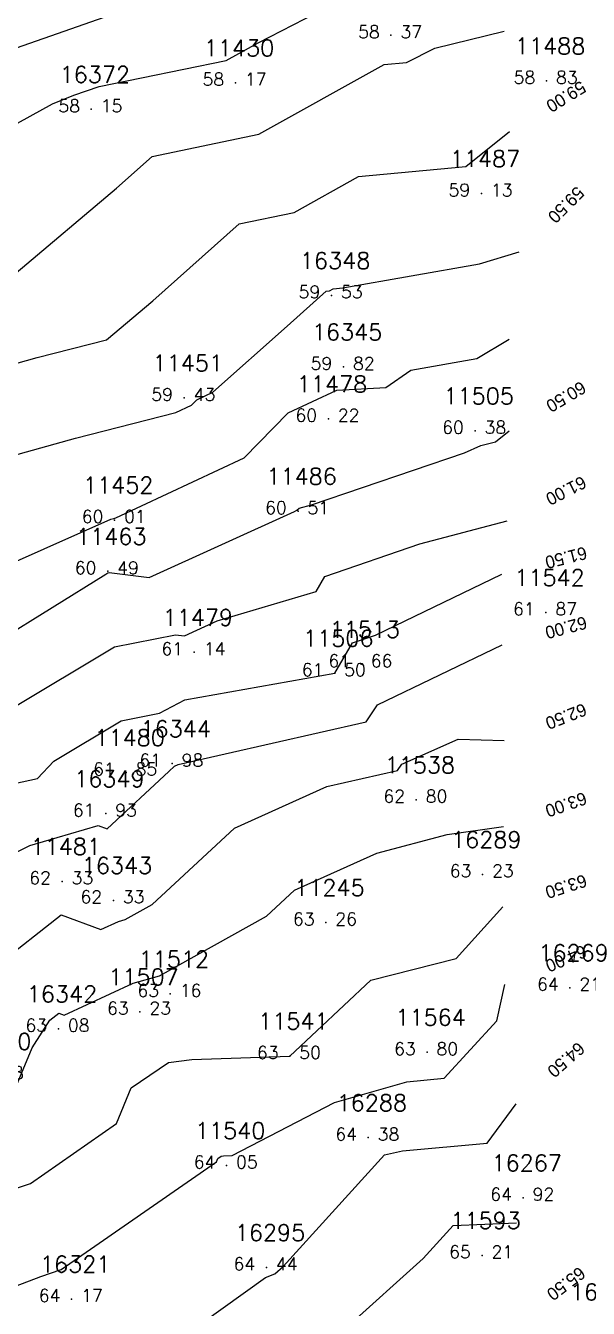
# Model space of a CAD drawing. Header units: millimetres. Extents: x 1412565 to 1412813, y 4931476 to 4931699.
# Drawn here: x 1412579.45 to 1412588.35, y 4931579.01 to 4931599.28 of the extents above; entities that cross this region are included whole.
import ezdxf
from ezdxf.enums import TextEntityAlignment as Align

# ---------------------------------------------------------------- set-up
doc = ezdxf.new("R2010")
doc.units = ezdxf.units.MM
for name, color, linetype in [('CIVIL', 50, 'Continuous'), ('CIVIL-DRAW', 80, 'Continuous'), ('CIVIL-NONAME', 130, 'Continuous'), ('CIVIL-TEXT', 240, 'Continuous'), ('CIVIL-Z', 50, 'Continuous'), ('Tcontours0', 7, 'Continuous'), ('Tcontours1', 7, 'Continuous'), ('Tcontours2', 7, 'Continuous')]:
    doc.layers.add(name, color=color, linetype=linetype)
doc.styles.add('CIVILCADMAIN', font='TXT.SHX')
doc.styles.add('MAVAT_HebTXT', font='hebtxt.shx')
doc.styles.get("Standard").update_dxf_attribs({"font": 'arial.ttf'})

# ---------------------------------------------------------------- blocks, each defined once
blk = doc.blocks.new('CIVIL-ZZ')
at = {"layer": 'CIVIL-DRAW'}
blk.add_point((0, 0), dxfattribs=at)
at = {"layer": 'CIVIL-NONAME'}
blk.add_attdef('NAME', text='', height=1.8, dxfattribs=at).set_placement((0, 2.1), align=Align.CENTER)
at = {"layer": 'CIVIL-TEXT', "flags": 8}
blk.add_attdef('TEXT', text='', height=2, dxfattribs=at).set_placement((0.2, -3.3), align=Align.CENTER)
at = {"layer": 'CIVIL-Z'}
blk.add_attdef('Z1', text='', height=1.6, dxfattribs=at).set_placement((-0.75, -0.225), align=Align.RIGHT)
blk.add_attdef('Z2', (0.75, -0.225), '', height=1.6, dxfattribs=at)

msp = doc.modelspace()

# ---------------------------------------------------------------- linework, layer by layer
at = {"layer": 'Tcontours0'}
for points, elevation in [([(1412577.678, 4931590.099), (1412580.8, 4931591.482), (1412580.848, 4931591.495), (1412580.879, 4931591.503), (1412582.91, 4931592.455), (1412583.605, 4931593.162), (1412584.372, 4931593.521), (1412585.149, 4931593.565), (1412585.545, 4931593.837), (1412586.59, 4931594.02), (1412587.1, 4931594.326)], 60), ([(1412584.52, 4931578.703), (1412585.74, 4931579.798), (1412586.215, 4931580.321), (1412587.214, 4931580.366)], 65)]:
    msp.add_lwpolyline(points, dxfattribs=dict(at, elevation=elevation))
at = {"layer": 'Tcontours1'}
for points, elevation in [([(1412578.66, 4931597.379), (1412579.878, 4931598.045), (1412580.217, 4931598.184), (1412580.613, 4931598.323), (1412582.625, 4931598.734), (1412583.132, 4931599.009), (1412584.424, 4931599.677)], 58), ([(1412577.487, 4931593.438), (1412579.634, 4931594.037), (1412580.733, 4931594.315), (1412581.466, 4931594.932), (1412582.831, 4931596.149), (1412583.698, 4931596.329), (1412584.719, 4931596.898), (1412586.415, 4931597.058), (1412587.105, 4931597.61)], 59), ([(1412579.212, 4931588.481), (1412580.859, 4931589.468), (1412581.825, 4931589.656), (1412581.964, 4931589.639), (1412582.484, 4931589.876), (1412584.047, 4931590.343), (1412584.186, 4931590.579), (1412585.688, 4931591.093), (1412587.065, 4931591.456)], 61), ([(1412572.093, 4931578.423), (1412573.422, 4931579.519), (1412573.965, 4931580.853), (1412574.054, 4931581.241), (1412574.306, 4931582.375), (1412576.099, 4931583.925), (1412576.536, 4931584.198), (1412576.713, 4931584.287), (1412576.972, 4931584.526), (1412578.025, 4931585.098), (1412578.15, 4931585.292), (1412578.634, 4931585.671), (1412579.079, 4931586.107), (1412579.517, 4931586.329), (1412580.599, 4931586.643), (1412580.741, 4931586.59), (1412581.717, 4931587.497), (1412581.808, 4931587.581), (1412581.864, 4931587.606), (1412584.836, 4931588.281), (1412585.019, 4931588.552), (1412586.986, 4931589.498)], 62), ([(1412574.595, 4931578.289), (1412575.308, 4931579.31), (1412575.672, 4931579.382), (1412576.266, 4931579.572), (1412576.904, 4931580.447), (1412577.405, 4931581.529), (1412577.352, 4931581.765), (1412577.654, 4931582.033), (1412578.303, 4931582.211), (1412578.74, 4931582.25), (1412579.046, 4931582.353), (1412579.309, 4931582.535), (1412579.554, 4931583.13), (1412579.835, 4931583.568), (1412579.976, 4931583.679), (1412580.063, 4931583.647), (1412581.153, 4931584.15), (1412581.567, 4931584.265), (1412583.261, 4931585.208), (1412583.706, 4931585.62), (1412585.008, 4931586.207), (1412586.118, 4931586.501), (1412587.009, 4931586.626)], 63), ([(1412578, 4931578.873), (1412579.693, 4931579.516), (1412580.015, 4931579.624), (1412582.472, 4931581.33), (1412582.493, 4931581.381), (1412582.546, 4931581.418), (1412582.58, 4931581.422), (1412582.721, 4931581.427), (1412584.335, 4931582.267), (1412585.479, 4931582.594), (1412586.071, 4931582.649), (1412586.902, 4931583.558), (1412587.032, 4931584.132)], 64)]:
    msp.add_lwpolyline(points, dxfattribs=dict(at, elevation=elevation))
at = {"layer": 'Tcontours2'}
for points, elevation in [([(1412565.135, 4931562.181), (1412565.182, 4931585.04), (1412565.204, 4931592.525), (1412565.318, 4931592.132), (1412565.385, 4931592.043), (1412565.868, 4931591.886), (1412565.885, 4931591.917), (1412565.953, 4931591.931), (1412566.362, 4931592.366), (1412567.349, 4931593.309), (1412568.969, 4931593.88), (1412570.212, 4931594.222), (1412570.327, 4931594.247), (1412570.393, 4931594.286), (1412572.37, 4931595.812), (1412572.503, 4931595.743), (1412573.11, 4931596.235), (1412573.884, 4931596.765), (1412574.532, 4931597.065), (1412577.1, 4931598.077), (1412577.84, 4931598.33), (1412579.308, 4931598.932), (1412581.024, 4931599.534)], 57.5), ([(1412579.305, 4931595.378), (1412580.892, 4931596.713), (1412581.454, 4931597.214), (1412583.139, 4931597.565), (1412585.125, 4931598.669), (1412585.475, 4931598.702), (1412585.925, 4931598.927), (1412587.018, 4931599.196)], 58.5), ([(1412577.777, 4931592.079), (1412580.241, 4931592.766), (1412581.827, 4931593.167), (1412582.077, 4931593.284), (1412582.162, 4931593.371), (1412582.412, 4931593.488), (1412583.591, 4931594.534), (1412584.207, 4931595.084), (1412584.256, 4931595.094), (1412584.314, 4931595.126), (1412584.468, 4931595.141), (1412586.63, 4931595.52), (1412587.259, 4931595.706)], 59.5), ([(1412578.172, 4931589.035), (1412580.72, 4931590.617), (1412580.752, 4931590.637), (1412580.771, 4931590.64), (1412581.406, 4931590.564), (1412583.702, 4931591.607), (1412583.743, 4931591.627), (1412583.777, 4931591.66), (1412583.975, 4931591.708), (1412586.391, 4931592.534), (1412586.65, 4931592.649), (1412586.882, 4931592.708), (1412587.097, 4931592.881)], 60.5), ([(1412569.063, 4931578.173), (1412570.643, 4931579.282), (1412572.944, 4931580.763), (1412573.151, 4931580.933), (1412573.172, 4931580.985), (1412573.175, 4931581), (1412573.749, 4931583.586), (1412573.996, 4931583.8), (1412576.619, 4931585.439), (1412577.597, 4931585.93), (1412578.041, 4931586.688), (1412578.74, 4931587.19), (1412579.639, 4931587.387), (1412579.9, 4931587.66), (1412580.965, 4931588.298), (1412581.572, 4931588.417), (1412581.97, 4931588.626), (1412584.34, 4931589.05), (1412584.621, 4931589.527), (1412584.985, 4931589.651), (1412586.982, 4931590.616)], 61.5), ([(1412573.78, 4931578.324), (1412575.01, 4931580.085), (1412575.481, 4931580.178), (1412575.447, 4931580.432), (1412575.211, 4931581.49), (1412577.024, 4931583.098), (1412577.756, 4931583.299), (1412578.539, 4931583.724), (1412578.993, 4931584.43), (1412580.016, 4931585.232), (1412580.643, 4931585), (1412580.919, 4931585.128), (1412581.024, 4931585.157), (1412581.454, 4931585.396), (1412582.757, 4931586.6), (1412584.218, 4931587.259), (1412585.332, 4931587.512), (1412585.401, 4931587.613), (1412586.291, 4931588.005), (1412587.022, 4931587.985)], 62.5), ([(1412576.931, 4931578.946), (1412578.053, 4931580.484), (1412578.261, 4931580.563), (1412579.531, 4931580.988), (1412580.891, 4931581.933), (1412581.122, 4931582.495), (1412581.711, 4931582.9), (1412582.08, 4931582.945), (1412583.63, 4931583), (1412584.911, 4931584.199), (1412586.263, 4931584.539), (1412587, 4931585.358)], 63.5), ([(1412580.922, 4931577.833), (1412583.248, 4931579.501), (1412583.395, 4931579.558), (1412583.526, 4931579.675), (1412585.13, 4931581.441), (1412585.414, 4931581.499), (1412586.75, 4931581.622), (1412587.212, 4931582.245)], 64.5)]:
    msp.add_lwpolyline(points, dxfattribs=dict(at, elevation=elevation))

# ---------------------------------------------------------------- block references
at = {"layer": 'CIVIL'}
ref = msp.add_blockref('CIVIL-ZZ', (1412585.23, 4931599.13, 58.37), dxfattribs=dict(at, xscale=0.2, yscale=0.2))
ref.add_attrib('Z2', '37', (1412585.38, 4931599.085), dxfattribs={"layer": 'CIVIL-Z', "height": 0.2, "style": 'CIVILCADMAIN'})
ref.add_attrib('Z1', '58', (1412584.71, 4931599.085), dxfattribs={"layer": 'CIVIL-Z', "height": 0.2, "style": 'CIVILCADMAIN'})
ref.add_attrib('NAME', '11450', (1412584.73, 4931599.55), dxfattribs={"layer": 'CIVIL-NONAME', "height": 0.26, "style": 'CIVILCADMAIN'})
ref = msp.add_blockref('CIVIL-ZZ', (1412582.77, 4931598.38, 58.17), dxfattribs=dict(at, xscale=0.2, yscale=0.2))
ref.add_attrib('Z2', '17', (1412582.92, 4931598.335), dxfattribs={"layer": 'CIVIL-Z', "height": 0.2, "style": 'CIVILCADMAIN'})
ref.add_attrib('Z1', '58', (1412582.25, 4931598.335), dxfattribs={"layer": 'CIVIL-Z', "height": 0.2, "style": 'CIVILCADMAIN'})
ref.add_attrib('NAME', '11430', (1412582.27, 4931598.8), dxfattribs={"layer": 'CIVIL-NONAME', "height": 0.26, "style": 'CIVILCADMAIN'})
ref = msp.add_blockref('CIVIL-ZZ', (1412587.69, 4931598.41, 58.83), dxfattribs=dict(at, xscale=0.2, yscale=0.2))
ref.add_attrib('Z2', '83', (1412587.84, 4931598.365), dxfattribs={"layer": 'CIVIL-Z', "height": 0.2, "style": 'CIVILCADMAIN'})
ref.add_attrib('Z1', '58', (1412587.17, 4931598.365), dxfattribs={"layer": 'CIVIL-Z', "height": 0.2, "style": 'CIVILCADMAIN'})
ref.add_attrib('NAME', '11488', (1412587.19, 4931598.83), dxfattribs={"layer": 'CIVIL-NONAME', "height": 0.26, "style": 'CIVILCADMAIN'})
ref = msp.add_blockref('CIVIL-ZZ', (1412580.49, 4931597.96, 58.15), dxfattribs=dict(at, xscale=0.2, yscale=0.2))
ref.add_attrib('Z2', '15', (1412580.64, 4931597.915), dxfattribs={"layer": 'CIVIL-Z', "height": 0.2, "style": 'CIVILCADMAIN'})
ref.add_attrib('Z1', '58', (1412579.97, 4931597.915), dxfattribs={"layer": 'CIVIL-Z', "height": 0.2, "style": 'CIVILCADMAIN'})
ref.add_attrib('NAME', '16372', (1412579.99, 4931598.38), dxfattribs={"layer": 'CIVIL-NONAME', "height": 0.26, "style": 'CIVILCADMAIN'})
ref = msp.add_blockref('CIVIL-ZZ', (1412586.66, 4931596.63, 59.13), dxfattribs=dict(at, xscale=0.2, yscale=0.2))
ref.add_attrib('Z2', '13', (1412586.81, 4931596.585), dxfattribs={"layer": 'CIVIL-Z', "height": 0.2, "style": 'CIVILCADMAIN'})
ref.add_attrib('Z1', '59', (1412586.14, 4931596.585), dxfattribs={"layer": 'CIVIL-Z', "height": 0.2, "style": 'CIVILCADMAIN'})
ref.add_attrib('NAME', '11487', (1412586.16, 4931597.05), dxfattribs={"layer": 'CIVIL-NONAME', "height": 0.26, "style": 'CIVILCADMAIN'})
ref = msp.add_blockref('CIVIL-ZZ', (1412584.29, 4931595.02, 59.53), dxfattribs=dict(at, xscale=0.2, yscale=0.2))
ref.add_attrib('Z2', '53', (1412584.44, 4931594.975), dxfattribs={"layer": 'CIVIL-Z', "height": 0.2, "style": 'CIVILCADMAIN'})
ref.add_attrib('Z1', '59', (1412583.77, 4931594.975), dxfattribs={"layer": 'CIVIL-Z', "height": 0.2, "style": 'CIVILCADMAIN'})
ref.add_attrib('NAME', '16348', (1412583.79, 4931595.44), dxfattribs={"layer": 'CIVIL-NONAME', "height": 0.26, "style": 'CIVILCADMAIN'})
ref = msp.add_blockref('CIVIL-ZZ', (1412584.48, 4931593.89, 59.82), dxfattribs=dict(at, xscale=0.2, yscale=0.2))
ref.add_attrib('Z2', '82', (1412584.63, 4931593.845), dxfattribs={"layer": 'CIVIL-Z', "height": 0.2, "style": 'CIVILCADMAIN'})
ref.add_attrib('Z1', '59', (1412583.96, 4931593.845), dxfattribs={"layer": 'CIVIL-Z', "height": 0.2, "style": 'CIVILCADMAIN'})
ref.add_attrib('NAME', '16345', (1412583.98, 4931594.31), dxfattribs={"layer": 'CIVIL-NONAME', "height": 0.26, "style": 'CIVILCADMAIN'})
ref = msp.add_blockref('CIVIL-ZZ', (1412581.96, 4931593.4, 59.43), dxfattribs=dict(at, xscale=0.2, yscale=0.2))
ref.add_attrib('Z2', '43', (1412582.11, 4931593.355), dxfattribs={"layer": 'CIVIL-Z', "height": 0.2, "style": 'CIVILCADMAIN'})
ref.add_attrib('Z1', '59', (1412581.44, 4931593.355), dxfattribs={"layer": 'CIVIL-Z', "height": 0.2, "style": 'CIVILCADMAIN'})
ref.add_attrib('NAME', '11451', (1412581.46, 4931593.82), dxfattribs={"layer": 'CIVIL-NONAME', "height": 0.26, "style": 'CIVILCADMAIN'})
ref = msp.add_blockref('CIVIL-ZZ', (1412584.24, 4931593.07, 60.22), dxfattribs=dict(at, xscale=0.2, yscale=0.2))
ref.add_attrib('Z2', '22', (1412584.39, 4931593.025), dxfattribs={"layer": 'CIVIL-Z', "height": 0.2, "style": 'CIVILCADMAIN'})
ref.add_attrib('Z1', '60', (1412583.72, 4931593.025), dxfattribs={"layer": 'CIVIL-Z', "height": 0.2, "style": 'CIVILCADMAIN'})
ref.add_attrib('NAME', '11478', (1412583.74, 4931593.49), dxfattribs={"layer": 'CIVIL-NONAME', "height": 0.26, "style": 'CIVILCADMAIN'})
ref = msp.add_blockref('CIVIL-ZZ', (1412586.56, 4931592.88, 60.38), dxfattribs=dict(at, xscale=0.2, yscale=0.2))
ref.add_attrib('Z2', '38', (1412586.71, 4931592.835), dxfattribs={"layer": 'CIVIL-Z', "height": 0.2, "style": 'CIVILCADMAIN'})
ref.add_attrib('Z1', '60', (1412586.04, 4931592.835), dxfattribs={"layer": 'CIVIL-Z', "height": 0.2, "style": 'CIVILCADMAIN'})
ref.add_attrib('NAME', '11505', (1412586.06, 4931593.3), dxfattribs={"layer": 'CIVIL-NONAME', "height": 0.26, "style": 'CIVILCADMAIN'})
ref = msp.add_blockref('CIVIL-ZZ', (1412583.76, 4931591.61, 60.51), dxfattribs=dict(at, xscale=0.2, yscale=0.2))
ref.add_attrib('Z2', '51', (1412583.91, 4931591.565), dxfattribs={"layer": 'CIVIL-Z', "height": 0.2, "style": 'CIVILCADMAIN'})
ref.add_attrib('Z1', '60', (1412583.24, 4931591.565), dxfattribs={"layer": 'CIVIL-Z', "height": 0.2, "style": 'CIVILCADMAIN'})
ref.add_attrib('NAME', '11486', (1412583.26, 4931592.03), dxfattribs={"layer": 'CIVIL-NONAME', "height": 0.26, "style": 'CIVILCADMAIN'})
ref = msp.add_blockref('CIVIL-ZZ', (1412580.86, 4931591.47, 60.01), dxfattribs=dict(at, xscale=0.2, yscale=0.2))
ref.add_attrib('Z2', '01', (1412581.01, 4931591.425), dxfattribs={"layer": 'CIVIL-Z', "height": 0.2, "style": 'CIVILCADMAIN'})
ref.add_attrib('Z1', '60', (1412580.34, 4931591.425), dxfattribs={"layer": 'CIVIL-Z', "height": 0.2, "style": 'CIVILCADMAIN'})
ref.add_attrib('NAME', '11452', (1412580.36, 4931591.89), dxfattribs={"layer": 'CIVIL-NONAME', "height": 0.26, "style": 'CIVILCADMAIN'})
ref = msp.add_blockref('CIVIL-ZZ', (1412580.75, 4931590.66, 60.49), dxfattribs=dict(at, xscale=0.2, yscale=0.2))
ref.add_attrib('Z2', '49', (1412580.9, 4931590.615), dxfattribs={"layer": 'CIVIL-Z', "height": 0.2, "style": 'CIVILCADMAIN'})
ref.add_attrib('Z1', '60', (1412580.23, 4931590.615), dxfattribs={"layer": 'CIVIL-Z', "height": 0.2, "style": 'CIVILCADMAIN'})
ref.add_attrib('NAME', '11463', (1412580.25, 4931591.08), dxfattribs={"layer": 'CIVIL-NONAME', "height": 0.26, "style": 'CIVILCADMAIN'})
ref = msp.add_blockref('CIVIL-ZZ', (1412587.68, 4931590.01, 61.87), dxfattribs=dict(at, xscale=0.2, yscale=0.2))
ref.add_attrib('Z2', '87', (1412587.83, 4931589.965), dxfattribs={"layer": 'CIVIL-Z', "height": 0.2, "style": 'CIVILCADMAIN'})
ref.add_attrib('Z1', '61', (1412587.16, 4931589.965), dxfattribs={"layer": 'CIVIL-Z', "height": 0.2, "style": 'CIVILCADMAIN'})
ref.add_attrib('NAME', '11542', (1412587.18, 4931590.43), dxfattribs={"layer": 'CIVIL-NONAME', "height": 0.26, "style": 'CIVILCADMAIN'})
ref = msp.add_blockref('CIVIL-ZZ', (1412582.12, 4931589.38, 61.14), dxfattribs=dict(at, xscale=0.2, yscale=0.2))
ref.add_attrib('Z2', '14', (1412582.27, 4931589.335), dxfattribs={"layer": 'CIVIL-Z', "height": 0.2, "style": 'CIVILCADMAIN'})
ref.add_attrib('Z1', '61', (1412581.6, 4931589.335), dxfattribs={"layer": 'CIVIL-Z', "height": 0.2, "style": 'CIVILCADMAIN'})
ref.add_attrib('NAME', '11479', (1412581.62, 4931589.8), dxfattribs={"layer": 'CIVIL-NONAME', "height": 0.26, "style": 'CIVILCADMAIN'})
ref = msp.add_blockref('CIVIL-ZZ', (1412584.76, 4931589.19, 61.66), dxfattribs=dict(at, xscale=0.2, yscale=0.2))
ref.add_attrib('Z2', '66', (1412584.91, 4931589.145), dxfattribs={"layer": 'CIVIL-Z', "height": 0.2, "style": 'CIVILCADMAIN'})
ref.add_attrib('Z1', '61', (1412584.24, 4931589.145), dxfattribs={"layer": 'CIVIL-Z', "height": 0.2, "style": 'CIVILCADMAIN'})
ref.add_attrib('NAME', '11513', (1412584.26, 4931589.61), dxfattribs={"layer": 'CIVIL-NONAME', "height": 0.26, "style": 'CIVILCADMAIN'})
ref = msp.add_blockref('CIVIL-ZZ', (1412584.34, 4931589.05, 61.5), dxfattribs=dict(at, xscale=0.2, yscale=0.2))
ref.add_attrib('Z2', '50', (1412584.49, 4931589.005), dxfattribs={"layer": 'CIVIL-Z', "height": 0.2, "style": 'CIVILCADMAIN'})
ref.add_attrib('Z1', '61', (1412583.82, 4931589.005), dxfattribs={"layer": 'CIVIL-Z', "height": 0.2, "style": 'CIVILCADMAIN'})
ref.add_attrib('NAME', '11506', (1412583.84, 4931589.47), dxfattribs={"layer": 'CIVIL-NONAME', "height": 0.26, "style": 'CIVILCADMAIN'})
ref = msp.add_blockref('CIVIL-ZZ', (1412581.04, 4931587.48, 61.85), dxfattribs=dict(at, xscale=0.2, yscale=0.2))
ref.add_attrib('Z2', '85', (1412581.19, 4931587.435), dxfattribs={"layer": 'CIVIL-Z', "height": 0.2, "style": 'CIVILCADMAIN'})
ref.add_attrib('Z1', '61', (1412580.52, 4931587.435), dxfattribs={"layer": 'CIVIL-Z', "height": 0.2, "style": 'CIVILCADMAIN'})
ref.add_attrib('NAME', '11480', (1412580.54, 4931587.9), dxfattribs={"layer": 'CIVIL-NONAME', "height": 0.26, "style": 'CIVILCADMAIN'})
ref = msp.add_blockref('CIVIL-ZZ', (1412581.77, 4931587.62, 61.98), dxfattribs=dict(at, xscale=0.2, yscale=0.2))
ref.add_attrib('Z2', '98', (1412581.92, 4931587.575), dxfattribs={"layer": 'CIVIL-Z', "height": 0.2, "style": 'CIVILCADMAIN'})
ref.add_attrib('Z1', '61', (1412581.25, 4931587.575), dxfattribs={"layer": 'CIVIL-Z', "height": 0.2, "style": 'CIVILCADMAIN'})
ref.add_attrib('NAME', '16344', (1412581.27, 4931588.04), dxfattribs={"layer": 'CIVIL-NONAME', "height": 0.26, "style": 'CIVILCADMAIN'})
ref = msp.add_blockref('CIVIL-ZZ', (1412585.63, 4931587.05, 62.8), dxfattribs=dict(at, xscale=0.2, yscale=0.2))
ref.add_attrib('Z2', '80', (1412585.78, 4931587.005), dxfattribs={"layer": 'CIVIL-Z', "height": 0.2, "style": 'CIVILCADMAIN'})
ref.add_attrib('Z1', '62', (1412585.11, 4931587.005), dxfattribs={"layer": 'CIVIL-Z', "height": 0.2, "style": 'CIVILCADMAIN'})
ref.add_attrib('NAME', '11538', (1412585.13, 4931587.47), dxfattribs={"layer": 'CIVIL-NONAME', "height": 0.26, "style": 'CIVILCADMAIN'})
ref = msp.add_blockref('CIVIL-ZZ', (1412580.72, 4931586.83, 61.93), dxfattribs=dict(at, xscale=0.2, yscale=0.2))
ref.add_attrib('Z2', '93', (1412580.87, 4931586.785), dxfattribs={"layer": 'CIVIL-Z', "height": 0.2, "style": 'CIVILCADMAIN'})
ref.add_attrib('Z1', '61', (1412580.2, 4931586.785), dxfattribs={"layer": 'CIVIL-Z', "height": 0.2, "style": 'CIVILCADMAIN'})
ref.add_attrib('NAME', '16349', (1412580.22, 4931587.25), dxfattribs={"layer": 'CIVIL-NONAME', "height": 0.26, "style": 'CIVILCADMAIN'})
ref = msp.add_blockref('CIVIL-ZZ', (1412586.68, 4931585.87, 63.23), dxfattribs=dict(at, xscale=0.2, yscale=0.2))
ref.add_attrib('Z2', '23', (1412586.83, 4931585.825), dxfattribs={"layer": 'CIVIL-Z', "height": 0.2, "style": 'CIVILCADMAIN'})
ref.add_attrib('Z1', '63', (1412586.16, 4931585.825), dxfattribs={"layer": 'CIVIL-Z', "height": 0.2, "style": 'CIVILCADMAIN'})
ref.add_attrib('NAME', '16289', (1412586.18, 4931586.29), dxfattribs={"layer": 'CIVIL-NONAME', "height": 0.26, "style": 'CIVILCADMAIN'})
ref = msp.add_blockref('CIVIL-ZZ', (1412580.03, 4931585.76, 62.33), dxfattribs=dict(at, xscale=0.2, yscale=0.2))
ref.add_attrib('Z2', '33', (1412580.18, 4931585.715), dxfattribs={"layer": 'CIVIL-Z', "height": 0.2, "style": 'CIVILCADMAIN'})
ref.add_attrib('Z1', '62', (1412579.51, 4931585.715), dxfattribs={"layer": 'CIVIL-Z', "height": 0.2, "style": 'CIVILCADMAIN'})
ref.add_attrib('NAME', '11481', (1412579.53, 4931586.18), dxfattribs={"layer": 'CIVIL-NONAME', "height": 0.26, "style": 'CIVILCADMAIN'})
ref = msp.add_blockref('CIVIL-ZZ', (1412580.84, 4931585.46, 62.33), dxfattribs=dict(at, xscale=0.2, yscale=0.2))
ref.add_attrib('Z2', '33', (1412580.99, 4931585.415), dxfattribs={"layer": 'CIVIL-Z', "height": 0.2, "style": 'CIVILCADMAIN'})
ref.add_attrib('Z1', '62', (1412580.32, 4931585.415), dxfattribs={"layer": 'CIVIL-Z', "height": 0.2, "style": 'CIVILCADMAIN'})
ref.add_attrib('NAME', '16343', (1412580.34, 4931585.88), dxfattribs={"layer": 'CIVIL-NONAME', "height": 0.26, "style": 'CIVILCADMAIN'})
ref = msp.add_blockref('CIVIL-ZZ', (1412584.2, 4931585.11, 63.26), dxfattribs=dict(at, xscale=0.2, yscale=0.2))
ref.add_attrib('Z2', '26', (1412584.35, 4931585.065), dxfattribs={"layer": 'CIVIL-Z', "height": 0.2, "style": 'CIVILCADMAIN'})
ref.add_attrib('Z1', '63', (1412583.68, 4931585.065), dxfattribs={"layer": 'CIVIL-Z', "height": 0.2, "style": 'CIVILCADMAIN'})
ref.add_attrib('NAME', '11245', (1412583.7, 4931585.53), dxfattribs={"layer": 'CIVIL-NONAME', "height": 0.26, "style": 'CIVILCADMAIN'})
ref = msp.add_blockref('CIVIL-ZZ', (1412588.06, 4931584.08, 64.21), dxfattribs=dict(at, xscale=0.2, yscale=0.2))
ref.add_attrib('Z2', '21', (1412588.21, 4931584.035), dxfattribs={"layer": 'CIVIL-Z', "height": 0.2, "style": 'CIVILCADMAIN'})
ref.add_attrib('Z1', '64', (1412587.54, 4931584.035), dxfattribs={"layer": 'CIVIL-Z', "height": 0.2, "style": 'CIVILCADMAIN'})
ref.add_attrib('NAME', '16269', (1412587.56, 4931584.5), dxfattribs={"layer": 'CIVIL-NONAME', "height": 0.26, "style": 'CIVILCADMAIN'})
ref = msp.add_blockref('CIVIL-ZZ', (1412581.74, 4931583.98, 63.16), dxfattribs=dict(at, xscale=0.2, yscale=0.2))
ref.add_attrib('Z2', '16', (1412581.89, 4931583.935), dxfattribs={"layer": 'CIVIL-Z', "height": 0.2, "style": 'CIVILCADMAIN'})
ref.add_attrib('Z1', '63', (1412581.22, 4931583.935), dxfattribs={"layer": 'CIVIL-Z', "height": 0.2, "style": 'CIVILCADMAIN'})
ref.add_attrib('NAME', '11512', (1412581.24, 4931584.4), dxfattribs={"layer": 'CIVIL-NONAME', "height": 0.26, "style": 'CIVILCADMAIN'})
ref = msp.add_blockref('CIVIL-ZZ', (1412581.26, 4931583.7, 63.23), dxfattribs=dict(at, xscale=0.2, yscale=0.2))
ref.add_attrib('Z2', '23', (1412581.41, 4931583.655), dxfattribs={"layer": 'CIVIL-Z', "height": 0.2, "style": 'CIVILCADMAIN'})
ref.add_attrib('Z1', '63', (1412580.74, 4931583.655), dxfattribs={"layer": 'CIVIL-Z', "height": 0.2, "style": 'CIVILCADMAIN'})
ref.add_attrib('NAME', '11507', (1412580.76, 4931584.12), dxfattribs={"layer": 'CIVIL-NONAME', "height": 0.26, "style": 'CIVILCADMAIN'})
ref = msp.add_blockref('CIVIL-ZZ', (1412579.97, 4931583.43, 63.08), dxfattribs=dict(at, xscale=0.2, yscale=0.2))
ref.add_attrib('Z2', '08', (1412580.12, 4931583.385), dxfattribs={"layer": 'CIVIL-Z', "height": 0.2, "style": 'CIVILCADMAIN'})
ref.add_attrib('Z1', '63', (1412579.45, 4931583.385), dxfattribs={"layer": 'CIVIL-Z', "height": 0.2, "style": 'CIVILCADMAIN'})
ref.add_attrib('NAME', '16342', (1412579.47, 4931583.85), dxfattribs={"layer": 'CIVIL-NONAME', "height": 0.26, "style": 'CIVILCADMAIN'})
ref = msp.add_blockref('CIVIL-ZZ', (1412583.63, 4931583, 63.5), dxfattribs=dict(at, xscale=0.2, yscale=0.2))
ref.add_attrib('Z2', '50', (1412583.78, 4931582.955), dxfattribs={"layer": 'CIVIL-Z', "height": 0.2, "style": 'CIVILCADMAIN'})
ref.add_attrib('Z1', '63', (1412583.11, 4931582.955), dxfattribs={"layer": 'CIVIL-Z', "height": 0.2, "style": 'CIVILCADMAIN'})
ref.add_attrib('NAME', '11541', (1412583.13, 4931583.42), dxfattribs={"layer": 'CIVIL-NONAME', "height": 0.26, "style": 'CIVILCADMAIN'})
ref = msp.add_blockref('CIVIL-ZZ', (1412585.8, 4931583.06, 63.8), dxfattribs=dict(at, xscale=0.2, yscale=0.2))
ref.add_attrib('Z2', '80', (1412585.95, 4931583.015), dxfattribs={"layer": 'CIVIL-Z', "height": 0.2, "style": 'CIVILCADMAIN'})
ref.add_attrib('Z1', '63', (1412585.28, 4931583.015), dxfattribs={"layer": 'CIVIL-Z', "height": 0.2, "style": 'CIVILCADMAIN'})
ref.add_attrib('NAME', '11564', (1412585.3, 4931583.48), dxfattribs={"layer": 'CIVIL-NONAME', "height": 0.26, "style": 'CIVILCADMAIN'})
ref = msp.add_blockref('CIVIL-ZZ', (1412578.93, 4931582.68, 62.88), dxfattribs=dict(at, xscale=0.2, yscale=0.2))
ref.add_attrib('Z2', '88', (1412579.08, 4931582.635), dxfattribs={"layer": 'CIVIL-Z', "height": 0.2, "style": 'CIVILCADMAIN'})
ref.add_attrib('Z1', '62', (1412578.41, 4931582.635), dxfattribs={"layer": 'CIVIL-Z', "height": 0.2, "style": 'CIVILCADMAIN'})
ref.add_attrib('NAME', '16350', (1412578.43, 4931583.1), dxfattribs={"layer": 'CIVIL-NONAME', "height": 0.26, "style": 'CIVILCADMAIN'})
ref = msp.add_blockref('CIVIL-ZZ', (1412584.87, 4931581.71, 64.38), dxfattribs=dict(at, xscale=0.2, yscale=0.2))
ref.add_attrib('Z2', '38', (1412585.02, 4931581.665), dxfattribs={"layer": 'CIVIL-Z', "height": 0.2, "style": 'CIVILCADMAIN'})
ref.add_attrib('Z1', '64', (1412584.35, 4931581.665), dxfattribs={"layer": 'CIVIL-Z', "height": 0.2, "style": 'CIVILCADMAIN'})
ref.add_attrib('NAME', '16288', (1412584.37, 4931582.13), dxfattribs={"layer": 'CIVIL-NONAME', "height": 0.26, "style": 'CIVILCADMAIN'})
ref = msp.add_blockref('CIVIL-ZZ', (1412582.63, 4931581.27, 64.05), dxfattribs=dict(at, xscale=0.2, yscale=0.2))
ref.add_attrib('Z2', '05', (1412582.78, 4931581.225), dxfattribs={"layer": 'CIVIL-Z', "height": 0.2, "style": 'CIVILCADMAIN'})
ref.add_attrib('Z1', '64', (1412582.11, 4931581.225), dxfattribs={"layer": 'CIVIL-Z', "height": 0.2, "style": 'CIVILCADMAIN'})
ref.add_attrib('NAME', '11540', (1412582.13, 4931581.69), dxfattribs={"layer": 'CIVIL-NONAME', "height": 0.26, "style": 'CIVILCADMAIN'})
ref = msp.add_blockref('CIVIL-ZZ', (1412587.32, 4931580.76, 64.92), dxfattribs=dict(at, xscale=0.2, yscale=0.2))
ref.add_attrib('Z2', '92', (1412587.47, 4931580.715), dxfattribs={"layer": 'CIVIL-Z', "height": 0.2, "style": 'CIVILCADMAIN'})
ref.add_attrib('Z1', '64', (1412586.8, 4931580.715), dxfattribs={"layer": 'CIVIL-Z', "height": 0.2, "style": 'CIVILCADMAIN'})
ref.add_attrib('NAME', '16267', (1412586.82, 4931581.18), dxfattribs={"layer": 'CIVIL-NONAME', "height": 0.26, "style": 'CIVILCADMAIN'})
ref = msp.add_blockref('CIVIL-ZZ', (1412586.67, 4931579.85, 65.21), dxfattribs=dict(at, xscale=0.2, yscale=0.2))
ref.add_attrib('Z2', '21', (1412586.82, 4931579.805), dxfattribs={"layer": 'CIVIL-Z', "height": 0.2, "style": 'CIVILCADMAIN'})
ref.add_attrib('Z1', '65', (1412586.15, 4931579.805), dxfattribs={"layer": 'CIVIL-Z', "height": 0.2, "style": 'CIVILCADMAIN'})
ref.add_attrib('NAME', '11593', (1412586.17, 4931580.27), dxfattribs={"layer": 'CIVIL-NONAME', "height": 0.26, "style": 'CIVILCADMAIN'})
ref = msp.add_blockref('CIVIL-ZZ', (1412583.26, 4931579.66, 64.44), dxfattribs=dict(at, xscale=0.2, yscale=0.2))
ref.add_attrib('Z2', '44', (1412583.41, 4931579.615), dxfattribs={"layer": 'CIVIL-Z', "height": 0.2, "style": 'CIVILCADMAIN'})
ref.add_attrib('Z1', '64', (1412582.74, 4931579.615), dxfattribs={"layer": 'CIVIL-Z', "height": 0.2, "style": 'CIVILCADMAIN'})
ref.add_attrib('NAME', '16295', (1412582.76, 4931580.08), dxfattribs={"layer": 'CIVIL-NONAME', "height": 0.26, "style": 'CIVILCADMAIN'})
ref = msp.add_blockref('CIVIL-ZZ', (1412580.18, 4931579.16, 64.17), dxfattribs=dict(at, xscale=0.2, yscale=0.2))
ref.add_attrib('Z2', '17', (1412580.33, 4931579.115), dxfattribs={"layer": 'CIVIL-Z', "height": 0.2, "style": 'CIVILCADMAIN'})
ref.add_attrib('Z1', '64', (1412579.66, 4931579.115), dxfattribs={"layer": 'CIVIL-Z', "height": 0.2, "style": 'CIVILCADMAIN'})
ref.add_attrib('NAME', '16321', (1412579.68, 4931579.58), dxfattribs={"layer": 'CIVIL-NONAME', "height": 0.26, "style": 'CIVILCADMAIN'})
ref = msp.add_blockref('CIVIL-ZZ', (1412588.56, 4931578.72, 65.81), dxfattribs=dict(at, xscale=0.2, yscale=0.2))
ref.add_attrib('Z2', '81', (1412588.71, 4931578.675), dxfattribs={"layer": 'CIVIL-Z', "height": 0.2, "style": 'CIVILCADMAIN'})
ref.add_attrib('Z1', '65', (1412588.04, 4931578.675), dxfattribs={"layer": 'CIVIL-Z', "height": 0.2, "style": 'CIVILCADMAIN'})
ref.add_attrib('NAME', '16245', (1412588.06, 4931579.14), dxfattribs={"layer": 'CIVIL-NONAME', "height": 0.26, "style": 'CIVILCADMAIN'})

# ---------------------------------------------------------------- texts
at = {"layer": 'Tcontours1', "style": 'MAVAT_HebTXT'}
for s, rotation, p in [('59.00', 211.5649, (1412588, 4931598.16, 59)), ('61.00', 207.0172, (1412588, 4931591.933, 61)), ('62.00', 194.9439, (1412588, 4931589.769, 62)), ('63.00', 199.2661, (1412588, 4931586.972, 63)), ('64.00', 202.8293, (1412588, 4931584.539, 64))]:
    msp.add_text(s, height=0.2, rotation=rotation, dxfattribs=at).set_placement(p, align=Align.MIDDLE_CENTER)
at = {"layer": 'Tcontours2', "style": 'MAVAT_HebTXT'}
for s, rotation, p in [('59.50', 225.0968, (1412588, 4931596.45, 59.5)), ('60.50', 210.6717, (1412588, 4931593.417, 60.5)), ('61.50', 194.2233, (1412588, 4931590.874, 61.5)), ('62.50', 201.272, (1412588, 4931588.366, 62.5)), ('63.50', 197.7877, (1412588, 4931585.678, 63.5)), ('64.50', 221.3562, (1412588, 4931582.939, 64.5)), ('65.50', 217.0156, (1412588, 4931579.401, 65.5))]:
    msp.add_text(s, height=0.2, rotation=rotation, dxfattribs=at).set_placement(p, align=Align.MIDDLE_CENTER)

doc.saveas('drawing.dxf')
